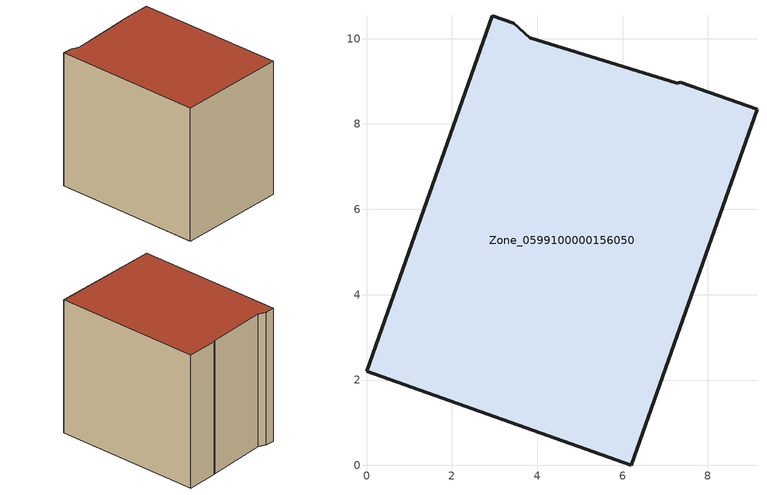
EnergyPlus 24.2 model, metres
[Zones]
Zone_0599100000156050
 floor ground (C_G): 0,2.21 2.95,10.54 3.45,10.36 3.83,10.02 7.28,8.95 7.35,8.98 9.15,8.34 6.21,0 z0.54
 wall outside (C_F): 2.95,10.54 0,2.21 6.21,0 9.15,8.34 7.35,8.98 7.28,8.95 3.83,10.02 3.45,10.36 2.95,10.54 z0.54:8.58
 roof outside (C_R): 9.15,8.34 7.35,8.98 7.28,8.95 3.83,10.02 3.45,10.36 2.95,10.54 0,2.21 6.21,0 z8.58
[BUILDING]
Pand.0599100000156050: North Axis=0; Terrain=City; Loads Convergence Tolerance Value=0.04; Temperature Convergence Tolerance Value=0.4; Solar Distribution=FullExterior; Maximum Number of Warmup Days=25; Minimum Number of Warmup Days=1
[Site:Location]
Rotterdam.The.Hague.AP_ZH_NLD Design_Conditions: Latitude=51.96; Longitude=4.45; Time Zone=1; Elevation=-4.5
[SITE:GROUNDTEMPERATURE:BUILDINGSURFACE]
18, 18, 18, 18, 18, 18, 18, 18, 18, 18, 18, 18
[MATERIAL] Thermal Absorptance=0.9; Solar Absorptance=0.7; Visible Absorptance=0.7
Name | Roughness | Thickness | Conductivity | Density | Specific Heat
G.TI.1965-1974 | MediumSmooth | 0.15 | 0.882353 | 540 | 1210
F.TI.1965-1974 | Rough | 0.3 | 0.697674 | 1920 | 840
R.TI.1965-1974 | MediumRough | 0.2 | 0.232558 | 1500 | 1000
[CONSTRUCTION]
C_G: G.TI.1965-1974
C_F: F.TI.1965-1974
C_R: R.TI.1965-1974
[ZONE]
Zone_0599100000156050: Type=1; Multiplier=1; Ceiling Height=Autocalculate; Volume=Autocalculate; Floor Area=autocalculate; Part of Total Floor Area=Yes
[ZONEINFILTRATION:DESIGNFLOWRATE]
Infil_Zone_0599100000156050: Zone or ZoneList or Space or SpaceList=Zone_0599100000156050; Schedule=AlwaysOn; Design Flow Rate Calculation Method=Flow/Area; Flow Rate per Floor Area=0.003; Constant Term Coefficient=1; Temperature Term Coefficient=0; Velocity Term Coefficient=0; Velocity Squared Term Coefficient=0
[HVACTEMPLATE:ZONE:IDEALLOADSAIRSYSTEM]
Zone_0599100000156050: Maximum Heating Supply Air Temperature=50; Minimum Cooling Supply Air Temperature=13; Maximum Heating Supply Air Humidity Ratio=0.0156; Minimum Cooling Supply Air Humidity Ratio=0.0077; Heating Limit=NoLimit; Cooling Limit=NoLimit; Dehumidification Control Type=ConstantSensibleHeatRatio; Cooling Sensible Heat Ratio=0.7; Dehumidification Setpoint=60; Humidification Control Type=None; Humidification Setpoint=30; Outdoor Air Method=None; Outdoor Air Flow Rate per Person=0.00944; Outdoor Air Flow Rate per Zone Floor Area=0; Outdoor Air Flow Rate per Zone=0; Demand Controlled Ventilation Type=None; Outdoor Air Economizer Type=NoEconomizer; Heat Recovery Type=None; Sensible Heat Recovery Effectiveness=0.7; Latent Heat Recovery Effectiveness=0.65
[ZONECONTROL:THERMOSTAT]
ThermostatControl_Zone_0599100000156050: Zone or ZoneList=Zone_0599100000156050; Control Type Schedule=DualSetpointControlType; Control 1=Thermostat_Zone_0599100000156050; Temperature Difference Between Cutout And Setpoint=0
[THERMOSTATSETPOINT:DUALSETPOINT]
Thermostat_Zone_0599100000156050: Heating Setpoint Temperature Schedule=HeatingSetpoint_Zone_0599100000156050; Cooling Setpoint Temperature Schedule=CoolingSetpoint_Zone_0599100000156050
[SCHEDULE:COMPACT]
HeatingSetpoint_Zone_0599100000156050: Through: 12/31, For: AllDays, Until: 24:00, 21
CoolingSetpoint_Zone_0599100000156050: Through: 12/31, For: AllDays, Until: 24:00, 24
DualSetpointControlType: Through: 12/31, For: AllDays, Until: 24:00, 4
AlwaysOn: Through: 12/31, For: AllDays, Until: 24:00, 1
